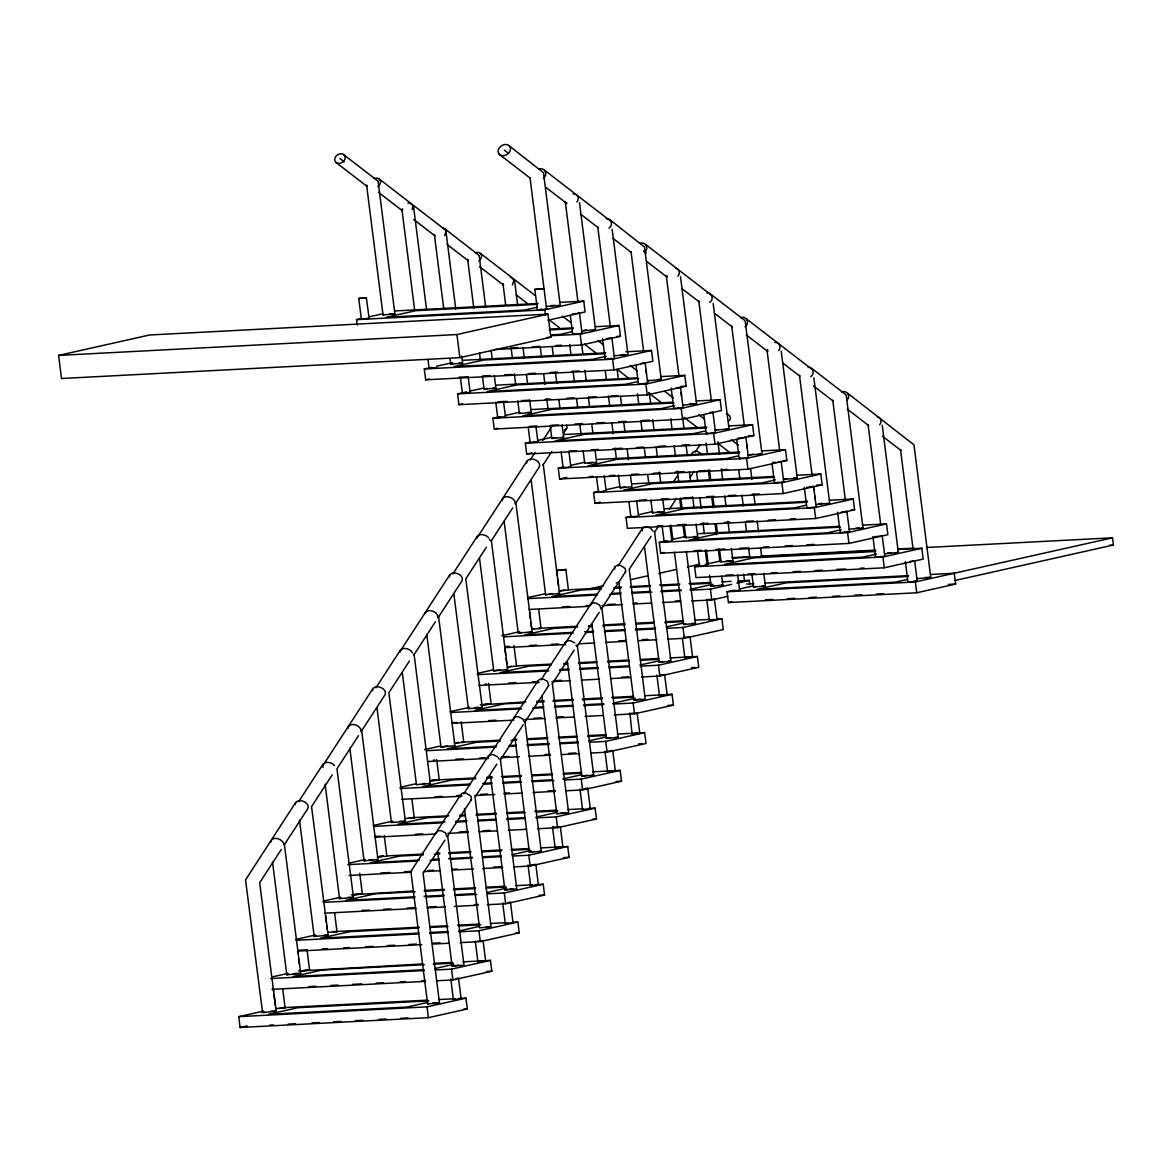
<?xml version="1.0" encoding="UTF-8"?>
<svg xmlns="http://www.w3.org/2000/svg" width="1172" height="1172" viewBox="0 0 1172 1172"><rect width="100%" height="100%" fill="white"/><g stroke="black" fill="none" stroke-linecap="round" stroke-linejoin="round"><path stroke-width="1.5" d="M270.659 842.346C271.479 835.431 282.921 838.61 283.771 844.236M295.168 804.607C295.959 796.755 310.946 801.985 307.709 808.768L284.166 844.997M347.938 728.442C348.787 721.117 361.826 725.102 360.976 731.533M372.447 690.704C373.238 682.851 388.21 688.081 384.973 694.864L361.445 731.094M399.842 652.35C400.502 645.875 410.596 648.365 412.559 652.98M437.903 617.688C438.416 611.681 427.78 607.726 424.923 613.381M449.359 576.858C450.165 569.006 465.138 574.236 461.9 581.019L438.357 617.248M476.755 538.505C477.194 532.542 486.087 534.271 488.68 537.889M502.129 500.693C502.978 493.368 516.032 497.353 515.167 503.784M526.638 462.955C527.429 455.102 542.416 460.332 539.179 467.115L515.636 503.345M435.896 833.57L437.625 831.124A9.654 6.168 43.6 0 1 441.639 830.86L445.594 832.926L446.957 837.101M447.66 836.017L471.466 799.363L470.983 796.213L466.148 793.122A9.654 6.168 43.6 0 0 462.134 793.385L460.625 794.85L460.567 796.901M497.499 756.834L493.544 754.768A9.654 6.168 43.6 0 0 489.53 755.032L488.021 756.497L487.962 758.548M513.16 719.667L514.889 717.22A9.654 6.168 43.6 0 1 518.918 716.956L522.873 719.022L524.441 722.201M524.924 722.113L548.73 685.459L547.383 681.284L543.412 679.218A9.654 6.168 43.6 0 0 539.398 679.482L537.889 680.947L537.845 682.998M574.778 642.93L570.823 640.864A9.654 6.168 43.6 0 0 566.794 641.128L565.285 642.593L565.241 644.644M590.087 605.821L591.816 603.375A9.654 6.168 43.6 0 1 595.83 603.111L599.786 605.177L601.148 609.352M601.851 608.268L625.658 571.614L625.174 568.464L620.34 565.373A9.654 6.168 43.6 0 0 616.326 565.637L614.817 567.102L614.758 569.153M653.112 531.194L650.548 528.191L647.735 527.019A9.654 6.168 43.6 0 0 643.721 527.283L642.212 528.748L642.168 530.799M334.474 765.638C331.925 761.346 320.923 760.672 322.959 767.528M563.629 433.288L567.072 427.707L566.75 425.231M412.236 209.568L412.954 205.906L410.61 203.401A9.654 6.856 -65.2 0 0 407.959 203.181M576.902 201.98C579.964 198.888 577.503 193.219 573.035 193.863M677.943 276.226C680.375 273.647 679.423 268.754 675.629 268.212M778.633 350.531C781.695 347.425 779.234 341.755 774.765 342.414M847.239 399.784C850.989 395.975 846.536 389.895 841.745 391.946M879.674 424.762C882.106 422.198 881.154 417.305 877.359 416.763M295.74 802.337L245.534 879.923L262.587 1012.593L276.196 1011.202L259.657 882.736L281.236 849.524M298.64 801.707L323.135 763.998M323.018 765.404L373.004 688.433M375.904 687.803L400.399 650.094M399.945 651.559L449.931 574.588M452.832 573.958L477.326 536.249M478.191 536.146L527.195 460.699M530.096 460.054L535.003 452.509M542.841 440.438L551.66 426.872M332.159 774.941L311.562 806.644L328.101 935.124L327.31 935.446L314.184 936.399L299.505 820.18M358.515 735.62L336.935 768.832L353.461 897.298L352.669 897.62L339.543 898.587L325.098 784.185M409.438 661.037L388.84 692.74L405.365 821.22L404.574 821.543L391.448 822.495L377.003 708.093M413.863 654.987L435.427 621.775M486.351 547.192L465.767 578.895L482.293 707.375L481.502 707.698L468.375 708.65L453.916 594.248M491.127 541.083L512.706 507.872M543.032 465.006L551.865 451.41M410.903 871.397L460.625 794.85M463.775 793.81L488.021 756.497M489.149 755.999L537.889 680.947M541.054 679.907L565.285 642.593M566.076 642.153L614.817 567.102M617.981 566.061L642.212 528.748M673.666 481.56L677.548 475.583M695.245 452.158L700.094 444.701M444.979 840.148L423.092 873.169L439.485 1002.91L438.372 1003.217L427.619 1003.877L410.962 871.968M496.884 764.071L475.012 797.092L491.024 926.964L479.524 927.799L464.464 808.534M500.415 759.852L523.239 724.721M552.32 683.759L574.148 650.167M577.342 646.006L599.17 612.399M651.075 536.322L629.203 569.343L645.215 699.215L633.759 700.153L618.875 582.587M654.606 532.103L658.576 525.994M669.49 509.19L676.434 498.496M690.03 477.561L694 471.452M625.072 572.449L625.658 571.614M548.144 686.294L548.73 685.459M470.88 800.198L471.466 799.363M444.627 235.587L446.239 230.796L443.895 228.306A9.654 6.856 -65.2 0 0 442.62 228.027M512.384 284.928L513.995 280.137L511.651 277.647A9.654 6.856 -65.2 0 0 510.377 277.368M543.295 178.217C548.452 175.024 544.819 166.776 538.973 169.164M609.015 228.086C613.249 225.478 611.769 218.051 606.32 218.768M644.336 252.449C649.493 249.255 645.86 241.022 640.015 243.395M709.705 302.391C713.953 299.783 712.459 292.341 707.009 293.059M745.026 326.754C750.183 323.56 746.549 315.312 740.704 317.7M810.746 376.637C814.98 374.015 813.485 366.587 808.05 367.305M566.574 428.762L564.406 430.168M361.357 319.004L358.764 298.464L366.353 297.688L369.121 318.286L361.357 319.004L362.382 318.711M436.702 367.583L429.113 368.345L431.838 367.832M534.828 289.44L544.13 288.59L534.828 289.44L537.421 309.979L546.606 309.218L529.993 177.485L530.389 178.291L499.243 154.308C494.804 148.712 504.502 141.343 509.351 145.943L543.471 172.724L560.216 305.291L546.46 306.434M537.421 309.979L538.651 309.642M468.214 377.12L470.148 392.532L462.398 393.25L463.423 392.957M577.283 313.437L578.734 312.851M579.451 312.953L582.045 333.493L572.742 334.342L573.972 334.005M579.481 202.536L595.537 329.654L581.62 330.929L586.513 330.006M503.535 401.483L505.469 416.895L497.719 417.613L501.44 416.983M611.154 337.829L606.202 338.767M614.216 355.775L627.972 354.633L612.136 229.331M602.569 338.781L605.162 359.335L610.011 359.218L614.465 358.471L611.872 337.932M535.956 426.462L537.904 441.873L530.242 442.503M644.952 362.763L640.703 363.569M645.157 362.822L647.764 383.376L638.989 384.006M610.392 220.175L644.512 246.97L661.257 379.538L647.34 380.812L649.185 380.299M568.903 451.425L570.852 466.822L567.131 467.452L563.087 467.54L561.154 452.128M680.478 387.185L683.086 407.739L674.31 408.369M680.522 276.782L696.578 403.901L682.661 405.175L683.452 404.853M604.225 475.788L606.173 491.185L598.409 491.903L599.434 491.61M712.195 412.075L709.646 412.793M712.913 412.163L715.506 432.717L706.203 433.567L707.434 433.23M556.553 570.368L565.856 569.519L556.553 570.368L557.198 575.511M713.177 303.577L729.013 428.879L715.096 430.153L716.927 429.641M636.645 500.766L638.593 516.178L631.283 516.706M543.251 464.376L559.557 593.472L545.639 594.746L546.43 594.438M515.856 502.729L532.161 631.825L518.244 633.1L521.481 632.382M565.856 569.519L568.449 590.058L559.147 590.908L564.816 590.073M745.143 437.024L743.693 437.61M538.666 609.572L541.054 628.412L531.751 629.261L533.905 628.778M491.346 540.468L507.652 669.564L493.734 670.838L500.415 669.725M745.861 437.127L748.454 457.666L739.151 458.53L740.382 458.179M513.951 645.596L516.544 666.15L507.242 667L511.695 666.253M468.375 708.65L469.166 708.342M745.202 321.26L761.947 453.828L748.029 455.117L752.922 454.179M669.945 525.657L671.878 541.068L664.128 541.786L667.85 541.171M438.577 616.633L454.897 745.729L440.98 747.004L447.645 745.905M491.171 703.962L481.868 704.812L491.171 703.962L488.578 683.423M461.182 721.776L463.775 742.316L454.472 743.165L458.941 742.433M414.082 654.372L430.388 783.453L416.631 784.595M777.915 462.105L781.182 461.49L783.775 482.029L775 482.674M436.673 759.5L439.266 780.039L429.963 780.904L437.771 779.951M391.448 822.495L392.239 822.187M405.058 818.569L414.258 817.807L411.87 798.967M781.211 351.073L797.268 478.191L783.35 479.48L786.588 478.747M705.266 550.02L707.199 565.431L699.45 566.149L700.475 565.856M361.665 730.478L377.97 859.574L364.053 860.849L364.844 860.541M384.255 835.621L386.848 856.161L377.545 857.01L383.229 856.175M339.543 898.587L340.334 898.265M806.79 487.376L812.885 486.365M362.338 893.884L353.036 894.749L362.338 893.884L359.745 873.345M314.184 936.399L316.015 935.886M813.602 486.468L816.195 507.007L806.893 507.872L808.123 507.52M714.334 598.789L717.103 619.387L716.077 619.68L709.353 620.105L706.76 599.566L710.789 599.463M714.51 598.848L713.484 599.141M284.386 844.382L300.691 973.478L286.788 974.752L287.58 974.43M328.204 932.355L336.979 931.711L334.606 912.871M813.866 377.867L829.703 503.169L816.093 504.561M743.634 574.192L744.498 581.034L737.994 581.839M737.686 575.013L739.635 590.41L731.885 591.128L736.617 590.424M709.353 620.105L714.07 619.402M309.584 970.064L300.281 970.914L309.584 970.064L306.991 949.51M262.279 1012.491L264.11 1011.978M846.682 511.3L841.218 512.208M275.874 1008.55L285.074 1007.788L282.701 988.963M690 636.586L692.593 657.126L684.844 657.844L690.513 657.082M637.055 712.693L639.824 733.291L635.107 733.994L632.074 734.009L629.921 713.294M846.887 511.358L849.495 531.912L840.72 532.557M849.231 529.217L862.988 528.074L846.243 395.506M660.92 675.013L664.539 674.471L667.234 694.937L659.47 695.655L660.495 695.362M632.074 734.009L637.758 733.247M587.538 788.185L583.993 788.859M882.003 535.663L880.978 536.073M612.722 750.49L615.329 771.029L611.608 771.645L607.565 771.747L604.972 751.193M560.319 826.597L562.912 847.136L558.18 847.839L555.147 847.854L552.554 827.315L553.58 827.022M587.714 788.243L590.307 808.783L582.557 809.5L583.583 809.207M882.208 535.721L884.816 556.275L875.499 557.125L877.667 556.641M555.147 847.854L562.912 847.136M884.699 553.814L898.309 552.437L882.252 425.319M531.077 865.024L535.809 864.335L538.402 884.875L530.652 885.593L531.663 885.299M507.725 902.66L510.435 902.147L513.028 922.686L505.279 923.404L507.08 923.009M914.643 560.714L917.237 581.253L907.934 582.103L909.164 581.766M457.93 978.151L455.805 978.752M477.37 941.263L483.04 940.501L485.633 961.04L477.883 961.758L478.909 961.465M847.444 393.074L913.984 444.847L930.744 577.415L916.826 578.69L917.617 578.382M458.53 978.239L461.123 998.778L453.374 999.496L455.175 999.086M377.765 186.626C380.812 185.073 381.969 179.785 378.175 178.422A9.654 6.856 -65.2 0 0 374.146 178.569M478.806 260.873C481.853 259.305 483.011 254.031 479.216 252.669A9.654 6.856 -65.2 0 0 475.173 252.815M728.823 420.807C732.456 418.946 729.38 414.361 726.464 413.584M378.204 181.982L394.876 313.906L383.01 314.872L384.123 314.565M461.709 356.01L462.618 363.247L450.751 364.214L451.865 363.906M494.306 375.494L495.903 388.137L484.036 389.104L487.567 388.445M529.627 399.857L531.224 412.5L519.357 413.467L520.471 413.159M562.062 424.835L563.659 437.478L551.792 438.445L555.323 437.801M595.01 449.784L596.607 462.442L585.106 463.262M630.551 475.964L631.928 486.805L620.047 487.772L625.072 486.951M662.751 499.125L664.348 511.783L652.482 512.75L653.595 512.442M696.036 524.03L697.633 536.673L685.767 537.64L686.88 537.347M731.357 548.393L732.954 561.036L721.454 561.871M721.718 576.17L722.86 585.18L710.994 586.147L714.51 585.487M763.792 573.372L765.389 586.029L753.523 586.996L755.72 586.513M686.353 551.455L695.465 623.533L683.598 624.5L685.781 624.017M654.562 531.531L670.955 661.257L659.089 662.224L662.605 661.579M633.759 700.153L640.293 699.083M601.807 607.697L618.186 737.437L606.32 738.404L609.85 737.745M577.298 645.42L593.677 775.161L581.81 776.128L586.835 775.307M552.276 683.188L568.669 812.928L557.169 813.749M524.88 721.542L541.274 851.282L529.392 852.249L534.417 851.429M500.371 759.28L516.764 889.006L504.898 889.973L506.011 889.68M447.601 835.446L463.995 965.186L452.128 966.153L453.242 965.845M427.619 1003.877L428.732 1003.584M366.426 297.82L358.764 298.464M914.541 560.802L910.175 561.447M58.6 355.409L149.577 334.987L547.925 314.125L550.84 337.228L459.849 357.636L61.515 378.512L58.6 355.409L456.933 334.533L547.925 314.125M357.226 325.04L356.537 319.634L361.855 318.447M368.931 316.865L383.083 313.7M536.688 307.357L524.617 310.053L386.35 317.26L415.679 310.697L537.567 304.354M356.537 319.634L544.833 309.833L583.759 301.116L585.121 311.928L547.969 320.249M572.009 331.72L559.938 334.416L550.84 334.899M625.907 351.79L651.5 350.457L652.863 361.269L613.952 369.986L425.656 379.801L424.293 368.975L431.369 367.393M436.673 366.206L452.597 362.646M550.899 335.719L580.155 334.196L619.08 325.479L620.442 336.291L581.517 345.007L493.778 349.578M425.656 379.801L429.201 378.995M606.173 356.317L592.373 359.408L454.106 366.602L483.421 360.038L605.323 353.695M661.023 376.593L684.785 375.362L686.162 386.174L647.237 394.891L458.941 404.692L457.578 393.88L466.427 391.902M469.972 391.111L484.124 387.932M424.293 368.975L612.59 359.174L651.5 350.457M458.941 404.692L462.486 403.901M637.729 381.603L625.658 384.299L487.391 391.507L516.72 384.929L638.608 378.585M696.344 400.956L720.106 399.725L721.483 410.537L682.558 419.254L494.262 429.055L492.899 418.243L499.975 416.661M505.293 415.474L519.445 412.295M457.578 393.88L645.875 384.079L684.785 375.362M494.262 429.055L497.807 428.263M674.779 405.571L660.979 408.662L522.712 415.87L552.041 409.292L673.929 402.948M728.779 425.934L752.541 424.703L753.904 435.515L714.993 444.232L526.697 454.033L525.334 443.221L530.638 442.034M537.714 440.452L551.865 437.273M492.899 418.243L681.196 408.442L720.106 399.725M526.697 454.033L532 452.846M705.485 430.944L693.414 433.64L555.147 440.848L584.462 434.285L706.35 427.927M761.712 450.898L785.489 449.652L786.852 460.464L747.926 469.181L559.645 478.996L558.268 468.17L563.586 466.983M570.661 465.401L584.813 462.237M525.334 443.221L713.616 433.42L752.541 424.703M559.645 478.996L566.721 477.4M738.419 455.893L726.347 458.604L588.08 465.797L617.41 459.234L739.298 452.89M797.033 475.261L820.796 474.015L822.173 484.827L783.248 493.544L594.966 503.345L593.589 492.533L598.907 491.346M605.983 489.764L620.135 486.6M558.268 468.17L746.564 458.369L785.489 449.652M594.966 503.345L600.269 502.158M775.468 479.875L761.668 482.967L623.401 490.16L652.731 483.597L774.619 477.253M829.468 500.239L853.231 498.994L854.593 509.82L815.683 518.522L627.386 528.338L626.024 517.526L631.327 516.339M638.403 514.742L652.555 511.578M593.589 492.533L781.885 482.732L820.796 474.015M806.175 505.235L794.103 507.945L655.837 515.138L685.151 508.575L807.054 502.231M862.753 525.129L886.515 523.899L887.893 534.71L848.968 543.427L660.671 553.228L659.309 542.416L666.385 540.834M671.688 539.647L685.854 536.468M626.024 517.526L814.306 507.71L853.231 498.994M660.671 553.228L664.216 552.437M527.415 597.735L545.112 593.779M841.188 529.744L827.388 532.835L689.121 540.043L718.451 533.48L840.339 527.122M589.545 588.871L603.77 585.692M616.208 582.894L619.768 582.103M630.433 579.715L648.219 575.73M658.884 573.342L676.654 569.372M687.319 566.984L699.772 564.186M898.074 549.492L921.837 548.262L923.214 559.073L884.289 567.79L695.992 577.591L694.63 566.779L699.933 565.593M705.251 564.406L721.176 560.831M659.309 542.416L847.605 532.615L886.515 523.899M690.191 589.355L712.605 584.33M501.792 635.693L519.474 631.737M690.293 590.175L710.393 589.12L731.636 584.374M736.939 583.173L749.318 580.404L749.772 584.008M876.51 554.107L862.709 557.198L724.442 564.406L753.757 557.843L875.66 551.485M930.509 574.485L954.272 573.24L955.634 584.052L916.724 592.768L728.427 602.569L727.065 591.757L734.141 590.175M739.444 588.989L753.596 585.824M694.63 566.779L882.926 556.978L921.837 548.262M691.656 600.987L711.77 599.932L727.68 596.372M728.427 602.569L731.973 601.778M666.238 626.932L683.481 623.065M477.282 673.431L493.207 669.857M666.546 628.324L682.998 627.474L721.923 618.757L723.285 629.569L684.36 638.286L667.908 639.15M907.216 579.481L895.144 582.191L756.878 589.384L786.192 582.821L908.08 576.478M727.065 591.757L915.347 581.957L1112.492 537.816L1113.4 545.024L955.18 580.448M640 665.051L658.972 660.803M450.151 711.638L469.606 707.287M480.227 704.899L525.803 701.925M640.205 666.165L658.488 665.213L697.413 656.496L698.776 667.308L659.865 676.024L641.582 676.977M612.912 703.259L635.341 698.234M424.513 749.597L440.438 746.037M613.015 704.079L633.129 703.024L672.054 694.307L673.417 705.119L634.492 713.836L614.392 714.891M588.974 740.836L606.217 736.968M400.004 787.335L415.928 783.76M589.282 742.228L605.734 741.378L644.644 732.661L646.021 743.473L607.096 752.19L590.644 753.054M562.736 778.955L581.708 774.707M373.223 825.484L392.679 821.133M564.772 779.966L581.224 779.116L620.149 770.4L621.512 781.211L582.587 789.928L566.135 790.778M536 817.104L556.685 812.46M349.359 863.046L365.283 859.486M536.102 817.924L556.202 816.869L595.127 808.153L596.489 818.964L557.564 827.681L537.465 828.736M512.047 854.681L531.019 850.433M323.091 901.18L340.774 897.21M351.395 894.837L413.423 890.998M512.354 856.073L528.806 855.223L567.731 846.506L569.094 857.318L530.169 866.035L513.717 866.899M487.537 892.405L506.509 888.156M295.959 939.387L315.415 935.036M487.845 893.811L504.297 892.961L543.222 884.245L544.584 895.056L505.659 903.773L487.391 904.725M458.721 931.008L479.421 926.363M272.094 976.95L288.019 973.39M298.626 971.002L422.814 963.926M458.823 931.813L478.938 930.773L517.848 922.056L519.225 932.868L480.3 941.585L460.186 942.64M434.768 968.585L453.74 964.336M458.633 998.529L465.943 998.148L467.32 1008.96L428.395 1017.677L240.099 1027.478L238.736 1016.666L263.51 1011.114M435.09 969.977L451.542 969.127L490.453 960.41L491.83 971.222L452.905 979.938L436.453 980.788M240.099 1027.478L247.175 1025.896M427.516 1002.456L406.816 1007.085L268.549 1014.278L297.878 1007.715L428.864 1000.903M238.736 1016.666L427.033 1006.865L465.943 998.148M679.95 387.405L676.024 387.932M612.282 750.666L608.004 751.179M737.774 581.458L744.498 581.034M559.293 826.89L552.554 827.315M305.76 949.862L297.688 950.375L298.113 953.803M507.08 889.504L512.984 888.903M454.326 965.669L458.706 965.186M539.574 309.496L541.874 309.247M819.023 503.726L822.466 503.345M880.055 536.205L874.4 536.673M548.877 594.028L552.32 593.647M887.629 552.994L891.072 552.613M688.198 636.982L683.496 637.378M485.311 684.038L486.424 683.906M635.429 713.162L629.481 713.47M433.406 760.115L434.504 759.983M588.256 462.75L592.827 462.339M560.319 813.236L566.252 812.753M551.192 305.643L554.781 305.321M576.185 313.569L572.625 313.862M608.429 358.705L611.989 358.412M465.123 392.723L470.148 392.532M742.594 437.742L738.052 438.079M610.29 771.22L615.329 771.029M408.208 818.041L414.258 817.807M380.988 836.237L374.952 836.471M368.931 859.926L372.535 859.603M657.507 511.93L664.348 511.783M726.113 561.183L732.954 561.036M432.644 1003.056L439.485 1002.91M620.735 354.808L624.251 354.545M689.341 404.062L694.337 403.754M678.236 407.841L681.577 407.636M533.875 441.976L537.904 441.873M855.75 528.25L859.266 527.986M844.646 532.029L847.004 531.854M509.483 646.343L505.352 646.548M475.056 707.551L478.572 707.287M663.191 695.04L667.234 694.937M456.714 722.509L452.084 722.685M423.136 783.629L424.953 783.482M293.454 973.654L298.464 973.331M481.604 961.143L485.633 961.04M280.24 1007.905L285.074 1007.788M389.573 313.906L394.876 313.906M486.102 926.832L491.39 926.832M775.498 462.325L772.582 462.442M603.14 491.2L606.173 491.185M925.309 577.444L930.744 577.415M913.603 581.268L915.742 581.166M399.93 821.25L405.365 821.22M535.37 884.889L538.402 884.875M348.025 897.327L351.219 897.166M270.761 1011.231L276.196 1011.202M395.462 310.917L538.051 303.489M559.982 302.361L583.759 301.116M549.609 329.098L573.372 327.852M595.303 326.71L619.08 325.479M549.243 329.947L572.888 328.702M547.178 337.419L550.84 337.228M616.78 336.481L620.442 336.291M510.362 347.894L517.643 347.513M532.205 346.751L539.472 346.37M555.85 345.52L561.3 345.242M463.218 360.273L605.807 352.845M459.116 377.223L468.214 376.754M482.761 375.992L490.043 375.611M504.59 374.864L511.871 374.483M528.25 373.634L535.516 373.253M550.078 372.491L557.359 372.11M571.907 371.348L579.188 370.982M496.503 385.163L637.26 377.838M680.668 386.452L686.162 386.174M497.851 401.835L506.949 401.366M521.511 400.604L528.777 400.223M545.156 399.374L550.62 399.095M566.984 398.246L574.265 397.865M588.813 397.103L596.094 396.722M610.656 395.96L617.922 395.594M531.824 409.526L672.582 402.201M529.539 426.388L536.82 426.007M551.367 425.26L558.648 424.879M575.027 424.03L582.294 423.649M596.856 422.887L604.122 422.506M618.684 421.744L625.965 421.363M642.329 420.514L649.61 420.133M564.259 434.504L706.848 427.077M748.425 435.794L753.904 435.515M569.24 451L576.521 450.619M591.084 449.858L598.35 449.477M612.912 448.715L622.01 448.246M636.557 447.484L643.838 447.103M658.386 446.356L665.667 445.975M682.045 445.126L689.312 444.745M597.193 459.468L739.781 452.04M783.189 460.655L786.852 460.464M589.457 476.608L593.091 476.418M609.469 475.568L614.919 475.29M631.298 474.44L638.564 474.059M653.126 473.298L660.407 472.917M674.955 472.155L684.052 471.686M698.6 470.924L705.881 470.543M722.26 469.694L727.709 469.415M632.514 483.816L773.271 476.491M816.679 485.12L822.173 484.827M639.326 500.21L646.607 499.843M661.155 499.082L668.436 498.701M682.983 497.939L692.081 497.47M706.643 496.708L713.909 496.327M728.471 495.58L735.752 495.199M752.116 494.35L759.397 493.969M664.949 508.809L807.537 501.382M850.945 510.01L854.593 509.82M657.199 525.95L662.663 525.671M677.211 524.91L686.309 524.441M700.871 523.679L708.137 523.298M724.516 522.448L729.98 522.17M746.344 521.32L753.625 520.939M768.173 520.178L775.454 519.797M790.016 519.035L795.466 518.757M698.234 533.7L838.991 526.375M694.132 550.664L701.398 550.283M715.96 549.522L725.058 549.053M739.605 548.291L746.886 547.91M763.265 547.06L768.715 546.782M785.094 545.932L792.375 545.551M806.922 544.79L814.203 544.409M731.855 557.638L750.065 556.685M760.994 556.114L875.733 550.137M897.591 549.009L913.97 548.144M926.73 547.485L1112.492 537.816M733.555 558.062L874.312 550.737M1109.752 545.214L1113.4 545.024M725.805 575.218L733.086 574.837M747.648 574.075L754.914 573.694M771.293 572.844L776.743 572.566M793.122 571.716L800.403 571.335M814.95 570.574L822.231 570.193M836.779 569.431L845.876 568.962M860.438 568.2L864.072 568.01M568.347 589.824L601.251 588.11M614.04 587.45L621.35 587.069M630.492 586.601L650.607 585.546M659.748 585.077L679.848 584.022M688.99 583.553L710.935 582.411M721.893 581.839L731.035 581.356M738.345 580.975L749.318 580.404M601.251 588.945L581.239 589.985L551.924 596.548L597.398 594.175M613.996 588.285L621.263 587.905M630.36 587.421L650.372 586.381M661.286 585.81L679.482 584.872M690.396 584.301L710.408 583.26M746.652 584.052L753.933 583.671M764.862 583.099L908.578 575.628M611.96 593.428L621.057 592.944M631.972 592.387L650.167 591.435M661.081 590.864L681.093 589.824M527.59 598.643L597.061 595.024M609.85 594.351L620.823 593.779M631.796 593.208L651.896 592.168M661.037 591.699L681.152 590.644M948.324 584.432L955.634 584.052M562.384 606.891L569.665 606.51M586.029 605.66L589.677 605.47M607.872 604.518L615.139 604.137M633.334 603.199L636.982 603.009M675.175 601.016L680.639 600.738M528.968 609.455L589.282 606.32M602.086 605.646L622.186 604.606M633.158 604.034L651.442 603.082M662.414 602.511L680.683 601.558M765.521 599.815L772.802 599.434M787.35 598.687L794.631 598.306M809.178 597.544L816.459 597.163M832.838 596.314L840.104 595.933M854.666 595.171L861.933 594.79M876.495 594.043L883.776 593.662M539.12 628.28L577.503 626.273M588.476 625.702L592.124 625.511M603.097 624.94L625.042 623.797M636 623.226L654.284 622.288M665.257 621.717L683.54 620.764M694.498 620.193L709.119 619.431M716.444 619.05L721.923 618.757M577.488 627.108L553.843 628.338L524.529 634.902L571.819 632.441M588.417 626.537L592.05 626.346M602.965 625.775L624.793 624.647M635.707 624.075L653.903 623.123M664.817 622.552L683.012 621.614M584.564 631.781L593.662 631.298M604.576 630.726L624.588 629.686M635.502 629.13L655.514 628.075M503.857 636.806L573.313 633.188M586.117 632.514L593.428 632.133M604.4 631.562L624.5 630.521M635.473 629.95L655.573 628.895M529.524 645.523L536.805 645.142M551.367 644.395L558.634 644.014M618.67 640.879L625.951 640.498M642.329 639.648L647.779 639.37M505.22 647.618L565.549 644.468M578.338 643.809L594.79 642.945M605.763 642.373L625.863 641.333M638.667 640.674L656.95 639.722M516.442 665.916L551.177 664.114M563.966 663.44L567.629 663.249M578.587 662.678L596.87 661.726M607.843 661.155L627.943 660.114M640.747 659.44L659.03 658.488M669.988 657.917L697.413 656.496M551.162 664.934L529.334 666.062L500.019 672.64L547.324 670.164M563.908 664.275L567.541 664.085M578.455 663.513L596.651 662.561M607.565 661.99L629.393 660.862M640.308 660.29L658.503 659.338M560.055 669.505L569.153 669.036M580.067 668.465L598.262 667.513M609.176 666.956L629.188 665.901M477.517 674.633L548.804 670.911M559.777 670.34L568.918 669.871M579.891 669.3L598.16 668.348M609.132 667.776L629.247 666.736M691.465 667.688L695.128 667.498M508.663 683.071L515.944 682.69M532.308 681.84L537.772 681.547M554.136 680.698L561.417 680.317M621.453 677.196L628.734 676.815M478.879 685.444L539.208 682.309M551.997 681.635L570.281 680.683M581.253 680.112L599.537 679.159M610.495 678.588L630.609 677.548M536.776 701.354L544.086 700.973M553.228 700.49L573.328 699.45M582.469 698.981L602.584 697.926M611.725 697.457L633.656 696.315M644.629 695.743L672.054 694.307M523.987 702.848L503.975 703.889L474.645 710.452L520.134 708.078M536.717 702.175L543.998 701.808M553.096 701.325L573.108 700.285M582.206 699.816L602.218 698.776M613.132 698.204L633.144 697.164M534.681 707.331L543.779 706.848M554.708 706.277L572.888 705.339M583.803 704.768L603.814 703.727M450.326 712.547L521.613 708.826M532.586 708.254L543.559 707.683M554.517 707.112L572.8 706.159M583.773 705.588L603.873 704.548M667.937 705.412L673.417 705.119M488.753 720.604L496.034 720.223M534.242 718.231L541.508 717.85M557.887 717L563.336 716.722M451.689 723.358L513.849 720.121M524.807 719.549L544.921 718.509M555.894 717.938L574.163 716.986M585.136 716.414L603.419 715.462M461.841 742.184L500.239 740.177M513.028 739.517L516.691 739.327M527.664 738.756L547.764 737.701M558.736 737.129L577.02 736.177M587.978 735.606L606.261 734.668M617.234 734.097L644.644 732.661M500.224 741.012L476.579 742.242L447.25 748.805L496.371 746.242M511.139 740.44L516.603 740.162M527.517 739.591L547.529 738.55M558.443 737.979L576.639 737.027M587.553 736.456L605.748 735.518M509.117 745.582L516.383 745.202M527.297 744.63L549.141 743.502M560.055 742.931L578.236 741.979M426.579 750.71L496.049 747.091M508.838 746.418L516.163 746.037M527.122 745.465L549.067 744.323M560.026 743.751L578.309 742.799M638.711 743.854L642.359 743.663M455.893 759.236L463.174 758.855M479.553 758.006L485.003 757.727M501.382 756.863L508.663 756.497M545.039 754.592L550.503 754.314M568.698 753.362L575.965 752.981M427.941 761.522L488.27 758.372M501.074 757.713L519.357 756.76M528.484 756.277L550.43 755.134M561.388 754.563L579.671 753.625M431.853 780.2L435.515 780.01M439.163 779.819L475.729 777.915M486.702 777.344L492.181 777.051M501.323 776.582L521.423 775.542M532.396 774.97L552.51 773.916M563.468 773.344L581.752 772.392M592.724 771.821L620.149 770.4M475.715 778.735L452.07 779.966L422.74 786.544L470.045 784.068M486.629 778.179L492.094 777.886M503.008 777.314L521.203 776.377M532.117 775.805L552.129 774.765M563.043 774.194L581.239 773.242M482.776 783.409L491.874 782.94M502.788 782.369L520.983 781.416M531.898 780.86L551.909 779.805M400.253 788.536L469.708 784.918M484.329 784.156L491.654 783.775M502.612 783.204L520.895 782.251M531.868 781.68L553.799 780.537M616.018 781.49L621.512 781.211M435.032 796.784L442.298 796.403M456.86 795.642L460.493 795.451M480.505 794.411L487.786 794.03M504.165 793.18L509.615 792.902M547.822 790.91L555.103 790.529M401.615 799.348L461.944 796.198M474.733 795.539L494.848 794.499M503.975 794.015L522.258 793.063M533.231 792.492L555.162 791.349M408.662 817.866L448.876 815.771M459.849 815.199L465.328 814.906M476.301 814.335L496.415 813.295M507.373 812.723L523.825 811.874M534.798 811.302L556.744 810.16M567.702 809.588L582.323 808.827M587.817 808.534L595.127 808.153M447.059 816.694L427.048 817.734L397.733 824.297L445.023 821.836M459.79 816.02L465.255 815.741M476.169 815.17L496.181 814.13M507.095 813.558L525.29 812.621M536.205 812.049L558.033 810.907M455.952 821.264L466.866 820.693M477.78 820.136L495.976 819.184M506.89 818.613L525.085 817.66M373.399 826.392L442.87 822.773M455.659 822.099L466.632 821.528M477.605 820.957L495.873 820.004M506.846 819.433L525.129 818.496M592.842 819.155L596.489 818.964M415.474 834.259L422.74 833.878M459.131 831.988L468.229 831.505M482.776 830.758L490.057 830.377M374.762 837.204L435.09 834.054M447.894 833.395L467.994 832.354M478.967 831.783L497.25 830.831M508.209 830.259L526.492 829.307M379.435 856.307L383.098 856.117M386.745 855.926L423.312 854.022M436.116 853.363L439.764 853.172M448.905 852.689L470.836 851.546M481.809 850.975L501.924 849.934M511.065 849.451L529.334 848.513M540.307 847.942L567.731 846.506M423.297 854.857L399.652 856.087L370.337 862.651L419.459 860.087M434.211 854.285L439.676 854.007M448.773 853.524L470.602 852.396M481.516 851.824L501.528 850.784M512.442 850.213L528.821 849.363M432.19 859.428L439.471 859.047M448.554 858.578L472.213 857.347M483.128 856.776L501.323 855.824M347.835 864.643L417.291 861.024M430.095 860.365L439.236 859.882M450.195 859.31L472.14 858.168M483.113 857.596L501.382 856.644M563.615 857.611L569.094 857.318M380.797 872.994L389.895 872.51M404.443 871.763L411.724 871.382M428.088 870.532L433.552 870.239M451.747 869.302L457.197 869.009M493.588 867.119L500.869 866.738M349.197 875.455L411.357 872.217M424.147 871.558L440.599 870.693M451.572 870.122L473.503 868.979M482.644 868.511L502.759 867.47M424.396 890.427L444.51 889.387M453.652 888.903L475.583 887.761M486.556 887.189L504.824 886.237M515.797 885.666L532.249 884.816M535.912 884.626L543.222 884.245M415.166 891.731L375.143 893.811L345.828 900.389L414.961 896.785M424.264 891.262L444.276 890.222M453.374 889.738L475.202 888.61M486.116 888.039L506.128 886.999M424.044 896.302L444.056 895.262M454.985 894.705L474.997 893.65M323.325 902.381L414.727 897.62M425.7 897.049L443.968 896.097M454.941 895.525L476.872 894.383M539.105 895.335L544.584 895.056M361.738 910.439L369.019 910.058M383.581 909.296L390.847 908.915M407.226 908.066L414.507 907.685M429.055 906.938L436.336 906.557M474.543 904.564L478.176 904.374M324.688 913.193L416.089 908.432M427.062 907.861L445.345 906.908M454.472 906.439L478.249 905.194M419.137 927.198L333.229 931.667L336.979 931.711M430.109 926.627L446.561 925.763M457.534 925.206L479.465 924.063M490.438 923.492L505.059 922.73M512.369 922.349L517.848 922.056M418.917 928.034L349.783 931.637L320.454 938.201L418.697 933.088M429.831 927.462L448.012 926.525M458.941 925.953L480.769 924.811M429.611 932.516L447.807 931.564M296.135 940.296L418.609 933.908M429.582 933.337L447.865 932.385M515.563 933.058L519.225 932.868M321.831 949.012L327.281 948.734M343.66 947.87L349.11 947.591M365.488 946.742L372.769 946.361M387.317 945.599L394.598 945.218M409.145 944.471L416.426 944.09M432.805 943.24L440.071 942.859M297.498 951.107L421.803 944.632M432.776 944.061L449.228 943.211M433.787 963.355L452.07 962.402M463.043 961.831L490.453 960.41M424.264 964.688L322.373 969.991L293.059 976.554L424.044 969.727M433.362 964.204L453.374 963.164M270.556 978.547L424.118 970.548M486.336 971.515L491.83 971.222M308.983 986.604L316.264 986.223M330.812 985.476L338.093 985.095M352.64 984.334L361.738 983.865M376.3 983.103L383.566 982.722M399.945 981.872L405.395 981.594M421.774 980.73L425.407 980.539M271.933 989.358L425.48 981.36M281.309 1007.759L427.56 1000.141M438.533 999.569L454.985 998.72M463.658 1009.151L467.32 1008.96M269.912 1025.104L273.559 1024.914M288.107 1024.152L295.388 1023.771M311.767 1022.922L319.033 1022.541M333.595 1021.779L340.876 1021.398M355.424 1020.651L362.705 1020.27M379.069 1019.42L386.35 1019.039M400.912 1018.278L408.178 1017.897M458.838 363.144L462.618 363.247M527.459 412.398L531.224 412.5M693.868 536.571L697.633 536.673M691.685 623.431L695.465 623.533M657.536 379.45L661.257 379.538M645.274 383.317L647.764 383.376M713.015 432.658L715.506 432.717M793.547 478.103L797.268 478.191M538.563 628.353L541.054 628.412M588.227 808.739L590.307 808.783M324.366 935.036L328.101 935.124M459.058 998.734L461.123 998.778M493.5 387.961L495.903 388.137M762.987 585.854L765.389 586.029M668.538 661.096L670.955 661.257M615.783 737.261L618.186 737.437M545.229 309.027L546.723 309.13M580.55 333.39L582.045 333.493M504.224 416.807L505.469 416.895M726.772 428.732L729.013 428.879M759.705 453.681L761.947 453.828M746.96 457.578L748.454 457.666M782.281 481.941L783.775 482.029M705.954 565.358L707.199 565.431M529.92 631.679L532.161 631.825M462.281 742.213L463.775 742.316M511.783 922.613L513.028 922.686M562.384 437.288L563.659 437.478M721.571 584.989L722.86 585.18M592.402 774.97L593.677 775.161M539.984 851.077L541.274 851.282M594.468 329.508L595.537 329.654M695.509 403.754L696.578 403.901M861.918 527.927L862.988 528.074M897.239 552.29L898.309 552.437M558.487 593.325L559.557 593.472M506.582 669.402L507.652 669.564M481.223 707.229L482.293 707.375M453.813 745.582L454.897 745.729M429.304 783.306L430.388 783.453M376.901 859.428L377.97 859.574M352.391 897.151L353.461 897.298M299.622 973.331L300.691 973.478M378.087 181.191L342.854 154.059A9.654 6.856 -65.2 0 0 338.825 154.206C335.588 155.217 332.965 159.919 336.027 162.498L367.246 186.538L366.733 185.909M336.027 162.498L337.096 163.084A9.654 6.856 -65.2 0 0 341.14 162.937C344.363 161.926 347 157.224 343.923 154.645M499.243 154.308C504.092 158.894 513.79 151.525 509.351 145.943M812.123 368.711L845.832 394.686M746.403 318.843L812.548 369.795M711.082 294.48L744.806 320.454M645.713 244.538L711.858 295.49M544.672 170.292L610.817 221.259M643.487 250.896L646.299 253.064M847.253 409.087L868.481 425.436L868.086 424.616L880.773 525.027M882.516 436.248L900.916 450.414L900.521 449.608L912.973 548.218M813.339 385.808L833.16 401.073L832.765 400.253L845.452 500.664M746.212 334.84L767.44 351.204M782.881 363.1L799.875 376.183L799.48 375.362L812.167 475.773M504.297 150.119L508.531 153.386M715.14 313.744L732.119 326.841L731.724 326.021L744.41 426.418M646.929 261.634L666.751 276.9M682.192 288.795L699.186 301.878L698.79 301.058L711.243 399.681M613.029 238.356L631.43 252.537L631.034 251.716L643.487 350.325M545.888 187.388L565.71 202.653M581.166 214.549L598.145 227.646L597.749 226.826L610.436 327.222M698.834 414.756L704.445 419.063M731.269 439.734L738.287 445.126M664.92 391.463L673.329 397.953M597.793 340.51L603.404 344.832M630.228 365.488L637.246 370.894M562.472 316.147L570.896 322.622M480.286 253.255L535.15 295.505M444.964 228.892L479.128 255.437M379.245 179.008L445.331 229.917M684.052 417.291L698.234 428.22M717.909 443.368L729.248 452.114M648.731 392.928L661.506 402.758M584.432 344.143L595.786 352.889M618.289 370.22L628.207 377.867M339.983 158.572L344.202 161.824M549.111 319.78L559.044 327.428M479.48 266.557L503.608 285.148L502.978 283.727L505.703 305.35M516.178 294.831L527.517 303.563M447.001 244.391L468.287 260.785L467.657 259.364L473.796 308.016M378.453 192.325L402.567 210.901M413.716 219.486L435.002 235.88L434.49 235.264M702.453 454.56L697.618 451.469A9.654 6.168 43.6 0 0 693.59 451.733L692.081 453.198L692.037 455.249M566.223 202.536L566.999 203.65M498.378 757.859L498.92 758.943M489.486 539.135L489.867 540.409M767.572 349.769L767.953 351.087M666.883 275.464L667.264 276.782M576.185 645.054L576.36 646.124M915.347 581.957L916.724 592.768M905.341 561.564L907.934 582.103M882.926 556.978L884.289 567.79M872.906 536.586L875.499 557.125M847.605 532.615L848.968 543.427M837.584 512.223L840.192 532.762M813.514 486.527L813.969 490.116M814.657 495.492L815.111 499.082M814.306 507.71L815.683 518.522M804.3 487.318L806.893 507.872M767.045 350.384L779.732 450.781M781.885 482.732L783.248 493.544M772.084 464.053L774.472 482.893M750.549 468.566L751.926 479.407M753.743 493.866L755.12 504.707M757.171 520.969L758.548 531.81M760.599 548.071L761.741 557.11M746.667 444.349L747.121 447.938M746.564 458.369L747.926 469.181M736.763 439.69L739.151 458.53M738.726 469.869L739.869 478.879M741.92 495.097L743.282 505.908M745.333 522.126L746.461 531.136M748.512 547.353L749.875 558.165M751.926 574.383L753.523 586.996M717.894 441.771L719.491 454.414M721.322 468.873L722.685 479.714M724.736 495.99L725.878 505.015M727.944 521.291L729.306 532.132M713.616 433.42L714.993 444.232M703.83 414.742L706.203 433.567M706.071 443.075L707.434 453.886M709.485 470.104L710.628 479.114M712.898 497.133L714.041 506.143M716.312 524.162L717.454 533.172M719.505 549.39L721.088 562.003M708.298 469.855L709.661 480.667M711.712 496.884L713.074 507.696M715.125 523.913L716.488 534.725M718.304 549.141L719.901 561.754M696.608 472.301L697.75 481.326M699.801 497.602L701.178 508.443M702.995 522.902L704.372 533.743M706.423 550.005L708.254 564.465M709.617 575.306L710.994 586.147M710.393 589.12L711.77 599.932M666.355 276.079L679.042 376.49M681.078 392.62L681.533 396.209M682.807 419.21L683.935 428.249M686.001 444.51L687.363 455.351M689.414 471.627L690.557 480.652M692.623 496.928L693.985 507.769M681.196 408.442L682.558 419.254M697.501 550.737L699.45 566.149M671.175 388.049L673.783 408.589M670.75 418.726L672.113 429.538M674.164 445.741L675.526 456.553M677.343 470.968L678.72 481.78M680.756 497.997L682.133 508.809M684.184 525.027L685.767 537.64M679.76 499.199L680.888 508.209M682.939 524.426L684.536 537.04M671.043 525.1L672.86 539.56M674.457 552.217L683.598 624.5M682.998 627.474L684.36 638.286M682.456 639.004L684.844 657.844M649.288 392.517L650.65 403.358M652.716 419.62L654.079 430.461M656.13 446.722L657.272 455.762M659.323 472.023L660.7 482.864M645.977 370.059L646.431 373.634M645.875 384.079L647.237 394.891M662.18 526.375L664.128 541.786M636.074 365.4L638.462 384.226M637.465 393.821L638.828 404.633M640.879 420.851L642.007 429.86M644.292 447.88L645.42 456.89M647.706 474.909L648.614 482.117M650.885 500.136L652.482 512.75M644.468 546.577L659.089 662.224M658.488 665.213L659.865 676.024M656.877 675.116L659.47 695.655M617.087 369.341L618.23 378.38M620.501 396.444L621.643 405.483M623.709 421.744L625.072 432.585M627.123 448.847L628.5 459.688M612.59 359.174L613.952 369.986M628.895 501.484L630.844 516.881M605.25 370.645L606.393 379.655M608.444 395.872L609.806 406.684M611.857 422.902L613.22 433.713M615.051 448.129L616.413 458.941M618.464 475.158L620.047 487.772M633.129 703.024L634.492 713.836M565.314 201.848L578.001 302.244M581.532 343.162L582.909 354.017M584.96 370.279L586.322 381.12M588.388 397.381L589.531 406.42M591.801 424.484L592.944 433.523M580.155 334.196L581.517 345.007M596.46 476.491L598.409 491.903M570.354 315.517L572.742 334.342M569.709 344.48L571.072 355.292M573.123 371.509L574.485 382.321M576.536 398.539L577.679 407.548M579.73 423.766L581.092 434.578M583.143 450.795L584.725 463.409M591.933 624.559L606.32 738.404M605.734 741.378L607.096 752.19M552.246 347.132L553.389 356.156M555.44 372.432L556.817 383.273M558.868 399.535L560.011 408.574M544.833 309.833L545.507 315.239M540.189 346.546L541.552 357.357M543.603 373.575L544.965 384.387M546.782 398.802L548.144 409.614M550.195 425.832L551.792 438.445M557.623 578.924L558.487 585.78M567.438 662.283L581.81 776.128M581.224 779.116L582.587 789.928M579.964 788.961L582.557 809.5M514.567 280.577L517.76 305.877M523.005 347.439L524.382 358.295M526.433 374.557L527.576 383.581M528.206 427.179L530.154 442.591M531.194 480.344L545.639 594.746M511.168 348.597L512.311 357.607M514.347 373.824L515.724 384.636M517.775 400.853L519.357 413.467M541.962 696.432L556.803 813.895M556.202 816.869L557.564 827.681M529.583 612.15L530.447 618.992M530.872 622.42L531.531 627.562M479.245 256.214L485.633 306.815M491.112 350.194L492.255 359.233M495.771 402.201L497.719 417.613M504.253 522.331L518.244 633.1M479.495 353.065L480.403 360.273M482.454 376.49L484.036 389.104M504.854 648.16L505.718 655.016M506.158 658.444L506.802 663.572M515.021 738.404L529.392 852.249M528.806 855.223L530.169 866.035M528.045 865.039L530.652 885.593M445.961 231.324L455.776 309.027M456.933 334.533L459.849 357.636M460.45 377.838L462.398 393.25M479.509 558.253L493.734 670.838M434.358 234.473L443.705 308.353M450.077 358.808L450.751 364.214M490.511 776.128L504.898 889.973M504.297 892.961L505.659 903.773M502.685 902.865L505.279 923.404M413.526 206.345L426.535 309.349M428.029 359.789L429.113 368.345M401.937 209.495L414.683 310.404M478.938 930.773L480.3 941.585M475.29 941.219L477.883 961.758M426.755 634.418L440.98 747.004M366.616 185.132L383.01 314.872M437.742 852.308L452.128 966.153M451.542 969.127L452.905 979.938M450.781 978.942L453.374 999.496M402.245 672.157L416.47 784.742M427.033 1006.865L428.395 1017.677M349.827 748.263L364.053 860.849M325.508 915.449L326.387 922.291M326.812 925.719L327.252 929.147M298.772 958.93L299.417 964.073M272.563 862.167L286.788 974.752M273.179 988.113L273.603 991.527M274.043 994.955L275.332 1005.224M402.377 208.733L402.509 209.935"/></g></svg>
